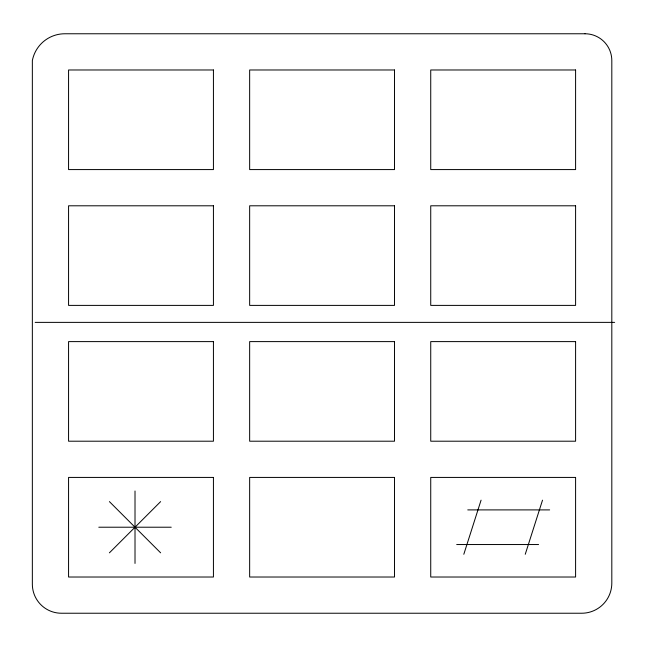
<?xml version="1.0" encoding="UTF-8"?>
<svg xmlns="http://www.w3.org/2000/svg" width="647" height="647" viewBox="0 0 647 647"><rect width="100%" height="100%" fill="white"/><g stroke="black" fill="none" stroke-linecap="round" stroke-linejoin="round"><path stroke-width="0.97" d="M463.81 554.277L481.077 500.163M525.251 554.277L542.518 500.163M109.408 552.829L160.626 501.611M35.189 322.376L614.65 322.376M467.757 509.901L549.635 509.901M98.797 527.216L171.229 527.216M456.701 544.539L538.579 544.539M109.408 501.611L160.626 552.829M135.013 491L135.013 563.432M585.009 33.765L64.821 33.765A33.078 33.078 0 0 0 32.35 60.575L32.35 584.176A29.058 29.058 0 0 0 61.408 613.235L581.685 613.235A30.126 30.126 0 0 0 611.811 583.109L611.811 60.575A26.802 26.802 0 0 0 585.009 33.765M213.429 69.981L68.566 69.981L68.566 169.579L213.429 169.579L213.429 69.981M394.516 69.981L249.653 69.981L249.653 169.579L394.516 169.579L394.516 69.981M575.595 69.981L430.732 69.981L430.732 169.579L575.595 169.579L575.595 69.981M213.429 205.795L68.566 205.795L68.566 305.392L213.429 305.392L213.429 205.795M394.516 205.795L249.653 205.795L249.653 305.392L394.516 305.392L394.516 205.795M575.595 205.795L430.732 205.795L430.732 305.392L575.595 305.392L575.595 205.795M213.429 341.608L68.566 341.608L68.566 441.205L213.429 441.205L213.429 341.608M394.516 341.608L249.653 341.608L249.653 441.205L394.516 441.205L394.516 341.608M575.595 341.608L430.732 341.608L430.732 441.205L575.595 441.205L575.595 341.608M213.429 477.421L68.566 477.421L68.566 577.019L213.429 577.019L213.429 477.421M394.516 477.421L249.653 477.421L249.653 577.019L394.516 577.019L394.516 477.421M575.595 477.421L430.732 477.421L430.732 577.019L575.595 577.019L575.595 477.421"/></g></svg>
